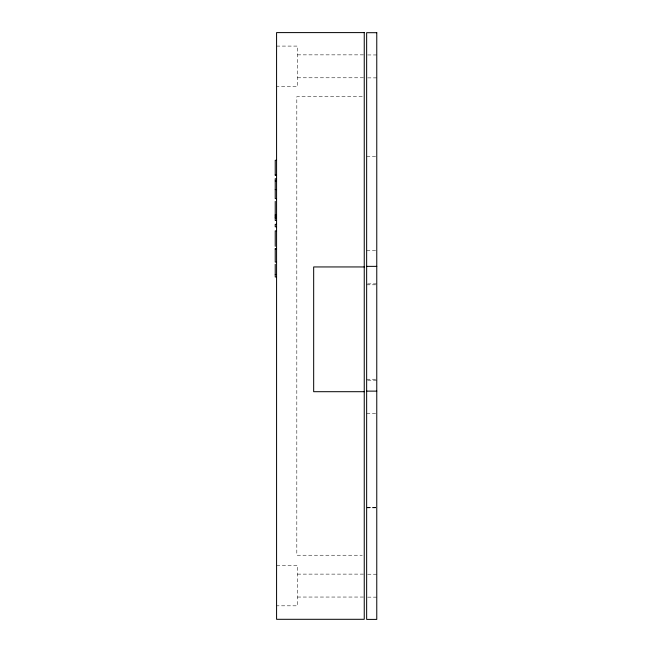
<?xml version="1.0" encoding="UTF-8"?>
<svg xmlns="http://www.w3.org/2000/svg" width="652" height="652" viewBox="0 0 652 652"><rect width="100%" height="100%" fill="white"/><g stroke="black" fill="none" stroke-linecap="round" stroke-linejoin="round"><path stroke-width="0.49" stroke-dasharray="3.26 2.44" d="M276.578 46.088L297.491 46.088L297.491 86.553L276.578 86.553M297.491 54.858L364.248 54.858M367.663 54.955L376.766 54.955M297.491 77.784L364.248 77.784M367.663 77.881L376.766 77.881M362.235 96.667L296.815 96.667L296.815 555.235L362.235 555.235M366.652 156.341L375.756 156.341M366.652 250.759L376.766 250.759M367.663 283.873L376.766 283.873M366.652 284.81L376.766 284.81M366.652 379.228L375.756 379.228M367.663 380.197L376.766 380.197M366.652 413.278L375.756 413.278M367.663 507.256L375.756 507.256M366.652 507.688L375.756 507.688M366.652 507.859L375.756 507.859M276.578 565.349L297.491 565.349L297.491 605.814L276.578 605.814M297.491 574.119L364.248 574.119M367.663 574.216L376.766 574.216M297.491 597.045L364.248 597.045M367.663 597.142L376.766 597.142"/><path stroke-width="0.98" d="M276.578 160.286L275.234 160.286L275.234 175.38L276.578 175.38M275.234 174.915L276.578 174.915M276.578 178.762L275.234 178.762L275.234 198.624L276.578 198.624M275.234 180.987L276.578 180.987M275.234 189.569L276.578 189.569M275.234 214.867L276.578 214.867M275.234 215.331L276.578 215.331M275.234 216.505L276.578 216.505M275.234 217.638L276.578 217.638M275.234 218.012L276.578 218.012M276.578 220.498L275.234 220.498L275.234 201.386M276.578 224.321L275.234 224.321L275.234 226.806L276.578 226.806M276.578 230.898L275.234 230.898L275.234 246.342M275.234 249.023L276.578 249.023M276.578 262.088L275.234 262.088L275.234 248.591M366.652 266.366L376.766 266.366M364.248 266.945L313.669 266.945L313.669 391.697L364.248 391.697M275.234 274.5L276.578 274.5M276.578 276.97L275.234 276.97L275.234 264.256M366.652 391.127L376.766 391.127M364.248 32.6L276.578 32.6L276.578 619.302L364.248 619.302L364.248 32.6M376.766 32.698L366.652 32.698L366.652 619.4L376.766 619.4L376.766 32.698"/></g></svg>
